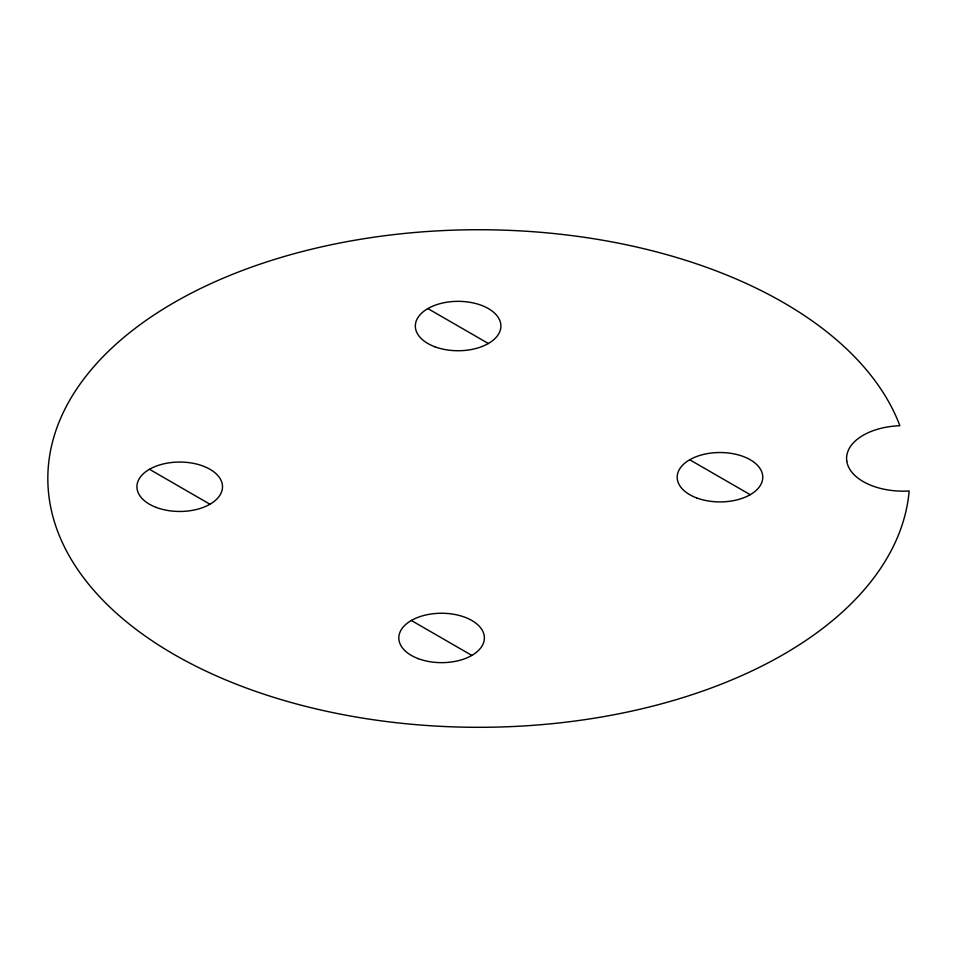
<?xml version="1.0" encoding="UTF-8"?>
<svg xmlns="http://www.w3.org/2000/svg" width="957" height="957" viewBox="0 0 957 957"><rect width="100%" height="100%" fill="white"/><g stroke="black" fill="none" stroke-linecap="round" stroke-linejoin="round"><path stroke-width="1.44" d="M427.851 308.573L488.357 343.503M689.722 459.755L750.228 494.697M149.471 469.289L209.978 504.231M411.343 620.483L471.849 655.413M418.197 658.631A42.79 24.703 0 0 0 484.314 639.3A42.79 24.703 0 0 0 422.264 615.913A42.79 24.703 0 0 0 418.197 658.631M156.326 507.449A42.79 24.703 0 0 0 222.443 488.118A42.79 24.703 0 0 0 160.393 464.719A42.79 24.703 0 0 0 156.326 507.449M434.717 346.721A42.79 24.703 0 0 0 500.834 327.39A42.79 24.703 0 0 0 438.785 304.003A42.79 24.703 0 0 0 434.717 346.721M696.588 497.903A42.79 24.703 0 0 0 762.705 478.572A42.79 24.703 0 0 0 700.644 455.185A42.79 24.703 0 0 0 696.588 497.903M846.766 461.095A56.714 32.741 0 0 0 909.15 490.989A430.937 248.796 0 0 1 277.554 698.526A430.937 248.796 0 0 1 218.172 280.365A430.937 248.796 0 0 1 899.879 425.733A56.714 32.741 0 0 0 846.766 461.095"/></g></svg>
